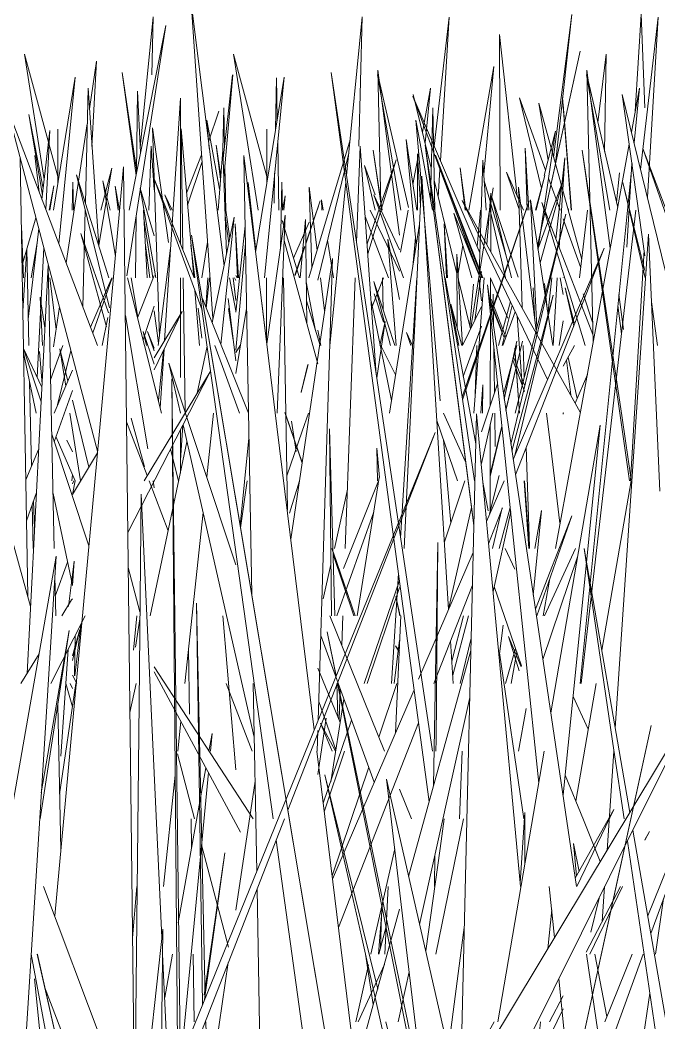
# Model space of a CAD drawing. Header units: millimetres. Extents: x -9575 to 27274, y -4387 to 11354.
# Drawn here: x -7020.35 to -6994.27, y 3074.78 to 3115.69 of the extents above; entities that cross this region are included whole.
import ezdxf

# ---------------------------------------------------------------- set-up
doc = ezdxf.new("R2010")
doc.units = ezdxf.units.MM
doc.layers.add('G-IMPT', color=8, linetype='Continuous', lineweight=9)

# ---------------------------------------------------------------- blocks, each defined once
blk = doc.blocks.new('Grass Array - 25_dwg-439225-North')
at = {"layer": 'G-IMPT'}
for p, q in [((-6999.232, 3106.473), (-6997.494, 3114.423)), ((-6999.23, 3106.46), (-6997.494, 3114.423)), ((-7017.223, 3114.01), (-7017.518, 3112.061)), ((-7017.413, 3110.525), (-7017.223, 3114.01)), ((-6996.434, 3114.294), (-6996.764, 3111.506)), ((-6996.764, 3111.506), (-6996.434, 3114.294)), ((-6996.434, 3114.294), (-6996.491, 3110.327)), ((-7012.062, 3110.041), (-7011.677, 3113.449)), ((-7012.032, 3109.23), (-7011.661, 3113.449)), ((-7009.921, 3111.225), (-7009.877, 3113.324)), ((-7009.85, 3111.659), (-7009.877, 3113.324)), ((-7015.559, 3112.781), (-7015.592, 3109.476)), ((-7015.559, 3112.781), (-7015.43, 3110.286)), ((-7001.585, 3106.192), (-7004.323, 3112.581)), ((-7001.614, 3105.29), (-7004.323, 3112.581)), ((-6998.899, 3109.569), (-6999.959, 3112.52)), ((-6999.076, 3108.876), (-6999.959, 3112.52)), ((-7019.402, 3108.818), (-7019.997, 3111.84)), ((-7019.433, 3108.548), (-7019.997, 3111.84)), ((-7019.454, 3108.367), (-7019.133, 3111.176)), ((-7019.299, 3107.959), (-7019.133, 3111.176)), ((-7017.609, 3111.457), (-7018.469, 3105.78)), ((-6999.197, 3106.38), (-6998.495, 3111.155)), ((-6998.957, 3109.342), (-6998.495, 3111.155)), ((-7008.565, 3105.172), (-7006.88, 3110.795)), ((-7004.591, 3110.812), (-7004.178, 3106.536)), ((-7004.591, 3110.812), (-7004.16, 3107.931)), ((-7009.792, 3107.931), (-7009.835, 3110.698)), ((-6999.733, 3110.455), (-6999.659, 3107.931)), ((-6999.733, 3110.455), (-6999.59, 3107.931)), ((-7008.198, 3105.071), (-7006.933, 3110.254)), ((-7004.012, 3108.111), (-7004.128, 3110.234)), ((-7004.128, 3107.931), (-7004.128, 3110.234)), ((-7001.506, 3105.172), (-7003.392, 3110.168)), ((-7001.458, 3105.172), (-7003.392, 3110.168)), ((-7001.615, 3105.274), (-7001.462, 3109.972)), ((-7001.323, 3107.931), (-7001.462, 3109.972)), ((-6998.477, 3106.751), (-6998.119, 3110.066)), ((-6998.346, 3106.413), (-6998.119, 3110.066)), ((-7017.138, 3106.506), (-7016.602, 3109.644)), ((-7017.055, 3107.931), (-7016.602, 3109.644)), ((-7005.856, 3107.931), (-7006.296, 3109.756)), ((-7005.86, 3108.563), (-7006.296, 3109.756)), ((-7009.984, 3108.216), (-7009.958, 3109.441)), ((-7000.498, 3106.009), (-7001.405, 3109.131)), ((-6999.987, 3108.003), (-7000.497, 3109.475)), ((-6999.807, 3107.931), (-7000.497, 3109.475)), ((-6999.319, 3107.931), (-6998.933, 3109.342)), ((-6999.287, 3107.931), (-6998.933, 3109.342)), ((-6999.212, 3106.341), (-6998.186, 3109.15)), ((-6999.127, 3105.786), (-6998.186, 3109.15)), ((-6998.31, 3107.931), (-6998.778, 3109.232)), ((-7019.164, 3107.931), (-7018.973, 3108.923)), ((-7019.14, 3107.931), (-7018.973, 3108.923)), ((-7016.464, 3108.916), (-7016.344, 3107.931)), ((-7016.464, 3108.916), (-7016.295, 3107.931)), ((-7016.295, 3107.931), (-7016.464, 3108.916)), ((-7009.527, 3108.514), (-7009.641, 3107.931)), ((-7009.527, 3108.514), (-7009.581, 3107.931)), ((-7000.292, 3105.172), (-7001.1, 3108.462)), ((-7000.015, 3105.192), (-7001.1, 3108.462)), ((-7015.308, 3107.931), (-7015.166, 3105.172)), ((-7004.86, 3105.449), (-7006.065, 3107.931)), ((-7000.535, 3105.172), (-7001.168, 3107.931)), ((-6997.187, 3107.931), (-6997.513, 3105.172)), ((-6997.513, 3105.172), (-6997.187, 3107.931)), ((-7020.231, 3105.78), (-7019.703, 3107.624)), ((-7015.609, 3107.691), (-7015.634, 3105.172)), ((-7009.656, 3107.513), (-7008.943, 3105.172)), ((-7008.943, 3105.172), (-7009.656, 3107.513)), ((-7009.186, 3105.97), (-7008.546, 3107.436)), ((-7008.919, 3105.172), (-7008.699, 3107.545)), ((-7008.647, 3103.307), (-7008.699, 3107.545)), ((-7005.314, 3105.172), (-7006.267, 3107.672)), ((-7001.912, 3105.172), (-7002.64, 3107.802)), ((-7001.574, 3105.172), (-7002.64, 3107.802)), ((-6997.465, 3105.578), (-6998.182, 3107.572)), ((-7020.012, 3103.483), (-7019.588, 3107.19)), ((-7011.536, 3103.766), (-7011.167, 3107.296)), ((-7019.899, 3105.172), (-7019.656, 3106.598)), ((-7019.651, 3101.113), (-7019.379, 3106.397)), ((-7013.219, 3105.172), (-7013.373, 3106.499)), ((-7011.536, 3102.221), (-7011.154, 3106.569)), ((-7002.292, 3102.419), (-7002.523, 3106.132)), ((-7002.511, 3103.144), (-7002.523, 3106.132)), ((-7015.82, 3105.172), (-7015.544, 3103.564)), ((-7015.544, 3103.564), (-7015.82, 3105.172)), ((-7012.751, 3103.934), (-7012.611, 3105.172)), ((-7011.536, 3103.824), (-7011.805, 3105.172)), ((-7011.536, 3105.056), (-7011.595, 3105.172)), ((-7011.485, 3105.172), (-7011.536, 3105.261)), ((-7008.668, 3105.014), (-7008.285, 3103.012)), ((-7001.52, 3104.234), (-7001.623, 3105.172)), ((-7000.441, 3103.521), (-7001.132, 3105.134)), ((-6998.806, 3103.694), (-6998.647, 3105.172)), ((-6998.595, 3102.413), (-6998.423, 3105.172)), ((-6998.177, 3105.172), (-6998.182, 3105.189)), ((-6999.412, 3104.765), (-6999.335, 3103.401)), ((-6997.747, 3103.197), (-6998.097, 3104.757)), ((-6997.73, 3103.335), (-6998.097, 3104.757)), ((-7019.436, 3102.413), (-7019.531, 3104.387)), ((-7019.334, 3103.135), (-7019.531, 3104.387)), ((-7008.659, 3104.237), (-7008.103, 3102.413)), ((-7008.103, 3102.413), (-7008.659, 3104.237)), ((-7000.674, 3102.968), (-7001.146, 3104.218)), ((-7000.521, 3102.751), (-7001.121, 3104.301)), ((-7000.826, 3102.413), (-7000.338, 3104.2)), ((-7018.741, 3103.982), (-7018.987, 3102.357)), ((-7012.934, 3102.712), (-7013.076, 3103.94)), ((-7011.654, 3102.635), (-7011.84, 3103.925)), ((-7002.313, 3102.413), (-7002.768, 3104.093)), ((-7002.44, 3102.413), (-7002.768, 3104.093)), ((-7000.6, 3102.77), (-7001.146, 3104.118)), ((-7000.672, 3102.413), (-7000.263, 3104.043)), ((-7000.645, 3102.413), (-7000.142, 3103.79)), ((-7008.068, 3102.413), (-7008.198, 3103.038)), ((-7000.075, 3102.583), (-7000.588, 3100.228)), ((-7019.453, 3100.839), (-7019.551, 3102.168)), ((-7011.536, 3102.131), (-7011.369, 3102.413)), ((-7001.773, 3100.42), (-7001.708, 3102.413)), ((-7000.62, 3100.44), (-7000.069, 3102.413)), ((-7000.592, 3100.251), (-7000.119, 3102.413)), ((-6999.758, 3100.54), (-7000.237, 3101.81)), ((-6999.766, 3100.797), (-7000.204, 3101.93)), ((-7018.231, 3096.895), (-7018.212, 3097.133))]:
    blk.add_line(p, q, dxfattribs=at)
blk = doc.blocks.new('Grass Array - 25_dwg-V17-North')
at = {"layer": 'G-IMPT'}
for p in [(-6998.499, 3109.825), (-6998.498, 3109.819)]:
    blk.add_line(p, (-6997.494, 3114.423), dxfattribs=at)
blk = doc.blocks.new('Grass Array - Grass Array-440235-North')
for name in ['Grass Array - 25_dwg-439225-North', 'Grass Array - 25_dwg-V17-North']:
    blk.add_blockref(name, (0, 0))
blk = doc.blocks.new('Grass Array - 25_dwg-V27-North')
at = {"layer": 'G-IMPT'}
for p in [(-6997.129, 3108.424), (-6997.124, 3108.466)]:
    blk.add_line(p, (-6997.408, 3110.378), dxfattribs=at)
blk = doc.blocks.new('Grass Array - 25_dwg-V31-North')
at = {"layer": 'G-IMPT'}
for p, q in [((-6997.093, 3108.175), (-6997.408, 3110.378)), ((-6997.095, 3108.275), (-6997.408, 3110.378)), ((-6999.698, 3107.931), (-6999.566, 3108.314)), ((-6999.695, 3107.931), (-6999.566, 3108.314)), ((-7000.604, 3105.284), (-6999.961, 3107.162)), ((-7000.591, 3105.261), (-6999.96, 3107.141)), ((-7000.523, 3099.784), (-6999.838, 3102.586)), ((-7000.518, 3099.756), (-6999.838, 3102.586)), ((-7002.176, 3100.692), (-7001.627, 3102.295)), ((-7002.158, 3100.594), (-7001.639, 3102.139))]:
    blk.add_line(p, q, dxfattribs=at)
blk = doc.blocks.new('Grass Array - 25_dwg-V35-North')
at = {"layer": 'G-IMPT'}
for p, q in [((-6997.093, 3108.175), (-6997.408, 3110.378)), ((-6997.095, 3108.275), (-6997.408, 3110.378)), ((-6999.698, 3107.931), (-6999.566, 3108.314)), ((-6999.695, 3107.931), (-6999.566, 3108.314)), ((-7000.604, 3105.284), (-6999.961, 3107.162)), ((-7000.591, 3105.261), (-6999.96, 3107.141)), ((-6999.857, 3100.789), (-7000.058, 3103.613)), ((-6999.856, 3100.793), (-7000.058, 3103.612)), ((-7000.523, 3099.784), (-6999.838, 3102.586)), ((-7000.518, 3099.756), (-6999.838, 3102.586)), ((-7002.176, 3100.692), (-7001.627, 3102.295)), ((-7002.158, 3100.594), (-7001.639, 3102.139))]:
    blk.add_line(p, q, dxfattribs=at)
blk = doc.blocks.new('Grass Array - Grass Array-440908-North')
for name in ['Grass Array - 25_dwg-V27-North', 'Grass Array - 25_dwg-V31-North', 'Grass Array - 25_dwg-V35-North', 'Grass Array - 25_dwg-V35-North']:
    blk.add_blockref(name, (0, 0))
blk = doc.blocks.new('Grass Array - 25_dwg-V18-North')
at = {"layer": 'G-IMPT'}
for p, q in [((-6260.498, 3109.869), (-6260.7, 3112.518)), ((-6260.495, 3109.955), (-6260.698, 3112.531)), ((-6268.243, 3109.057), (-6268.432, 3110.378)), ((-6268.238, 3109.078), (-6268.432, 3110.378)), ((-6270.721, 3107.931), (-6270.59, 3108.314)), ((-6270.719, 3107.931), (-6270.59, 3108.314)), ((-6271.628, 3105.284), (-6271.228, 3106.45)), ((-6271.615, 3105.261), (-6271.221, 3106.433)), ((-6271.37, 3100.506), (-6271.093, 3101.641)), ((-6271.365, 3100.493), (-6271.091, 3101.634))]:
    blk.add_line(p, q, dxfattribs=at)
blk = doc.blocks.new('Grass Array - 25_dwg-V41-North')
at = {"layer": 'G-IMPT'}
for p, q in [((-7015.441, 3110.485), (-7014.914, 3115.818)), ((-7014.975, 3113.449), (-7014.914, 3115.818)), ((-7003.447, 3110.536), (-7002.84, 3115.8)), ((-7003.19, 3109.937), (-7002.84, 3115.8)), ((-6998.574, 3110.098), (-6997.833, 3115.907)), ((-6998.501, 3109.832), (-6997.833, 3115.907)), ((-6995.243, 3111.956), (-6994.996, 3115.928)), ((-6994.844, 3112.107), (-6994.996, 3115.928)), ((-7000.752, 3107.931), (-7000.78, 3115.093)), ((-7000.054, 3108.484), (-7000.78, 3115.093)), ((-7019.361, 3109.18), (-7020.169, 3114.291)), ((-7018.809, 3109.299), (-7020.169, 3114.291)), ((-7005.623, 3108.188), (-7005.747, 3113.642)), ((-7004.86, 3106.91), (-7005.747, 3113.642)), ((-7002.028, 3107.931), (-7001.012, 3113.798)), ((-7001.422, 3109.387), (-7001.012, 3113.798)), ((-7018.985, 3107.931), (-7018.105, 3113.359)), ((-7018.77, 3106.571), (-7018.105, 3113.359)), ((-7015.591, 3109.595), (-7016.18, 3113.544)), ((-7015.617, 3109.35), (-7016.18, 3113.544)), ((-7004.812, 3107.931), (-7005.76, 3113.449)), ((-7004.489, 3108.035), (-7005.745, 3113.449)), ((-7003.927, 3111.113), (-7003.599, 3112.908)), ((-7003.821, 3110.677), (-7003.599, 3112.908)), ((-7003.567, 3109.638), (-7004.301, 3112.648)), ((-7012.079, 3110.378), (-7012.037, 3112.109)), ((-7012.006, 3110.535), (-7012.037, 3112.109)), ((-6997.425, 3105.92), (-6999.179, 3112.297)), ((-6998.8, 3109.958), (-6999.179, 3112.297)), ((-6997.841, 3107.931), (-6998.182, 3112.241)), ((-6997.857, 3107.931), (-6998.182, 3112.198)), ((-7012.625, 3110.452), (-7012.724, 3111.598)), ((-7012.204, 3108.785), (-7012.724, 3111.598)), ((-7018.806, 3111.234), (-7018.81, 3109.013)), ((-7015.096, 3107.931), (-7015, 3110.54)), ((-7014.874, 3108.754), (-7015, 3110.54)), ((-7012.159, 3109.313), (-7012.345, 3110.579)), ((-7012.345, 3110.579), (-7012.169, 3109.199)), ((-7012.169, 3109.198), (-7012.345, 3110.579)), ((-7005.588, 3107.931), (-7005.938, 3110.378)), ((-7005.574, 3107.931), (-7005.938, 3110.378)), ((-7019.565, 3108.659), (-7019.749, 3110.155)), ((-7004.317, 3108.979), (-7004.08, 3110.276)), ((-7011.955, 3107.931), (-7011.99, 3109.714)), ((-7003.279, 3108.455), (-7003.211, 3109.588)), ((-7002.189, 3107.931), (-7002.384, 3109.653)), ((-7002.158, 3107.931), (-7002.384, 3109.653)), ((-6995.586, 3106.427), (-6995.375, 3109.83)), ((-7018.217, 3107.931), (-7018.19, 3109.073)), ((-7018.171, 3107.931), (-7018.19, 3109.073)), ((-7002.52, 3105.345), (-7003.449, 3109.153)), ((-6996.011, 3108.257), (-6995.879, 3109.45)), ((-7008.225, 3106.306), (-7008.543, 3108.872)), ((-7008.442, 3105.581), (-7008.543, 3108.872)), ((-7014.211, 3107.931), (-7014.435, 3108.563)), ((-7014.142, 3107.931), (-7014.435, 3108.563)), ((-7008.687, 3106.588), (-7008.096, 3108.314)), ((-7008.687, 3106.555), (-7008.096, 3108.314)), ((-7008.049, 3108.35), (-7008.028, 3107.931)), ((-7008.049, 3108.35), (-7007.985, 3107.931)), ((-7011.788, 3106.782), (-7011.957, 3107.931)), ((-7004.82, 3106.224), (-7004.508, 3107.931)), ((-7001.696, 3106.45), (-7001.558, 3107.931)), ((-6997.972, 3107.931), (-6997.976, 3107.999)), ((-6997.976, 3107.931), (-6997.976, 3107.999)), ((-7014.93, 3105.172), (-7015.291, 3107.587)), ((-7011.977, 3107.705), (-7011.832, 3106.572)), ((-7011.833, 3106.57), (-7011.977, 3107.7)), ((-7011.469, 3105.172), (-7011.573, 3107.377)), ((-7011.438, 3105.172), (-7011.573, 3107.377)), ((-7001.922, 3106.03), (-7002.392, 3107.383)), ((-7012.926, 3105.172), (-7012.694, 3106.626)), ((-7007.798, 3106.71), (-7007.563, 3105.172)), ((-7004.322, 3105.633), (-7004.205, 3106.812)), ((-7015.056, 3105.172), (-7015.235, 3106.506)), ((-7002.474, 3105.355), (-7002.277, 3106.491)), ((-7018.878, 3103.064), (-7019.137, 3105.172)), ((-7012.765, 3103.968), (-7012.691, 3105.17)), ((-7011.536, 3104.249), (-7011.654, 3105.172)), ((-7011.653, 3105.172), (-7011.536, 3104.259)), ((-7007.918, 3103.831), (-7008.084, 3105.172)), ((-7005.976, 3103.995), (-7005.515, 3105.172)), ((-7005.525, 3103.851), (-7005.555, 3105.172)), ((-7001.968, 3103.085), (-7002.458, 3105.092)), ((-6998.302, 3105.172), (-6998.182, 3104.497)), ((-6998.182, 3104.497), (-6998.302, 3105.172)), ((-7001.998, 3103.205), (-7001.839, 3104.908)), ((-6998.945, 3104.944), (-6998.823, 3103.804)), ((-7005.9, 3104.524), (-7005.514, 3103.357)), ((-7014.697, 3102.504), (-7014.874, 3103.819)), ((-6998.352, 3102.413), (-6998.182, 3103.411))]:
    blk.add_line(p, q, dxfattribs=at)
blk = doc.blocks.new('Grass Array - Grass Array-V47-North')
for name, p in [('Grass Array - 25_dwg-V41-North', (0, 0)), ('Grass Array - 25_dwg-V18-North', (-737.506, 0)), ('Grass Array - 25_dwg-V18-North', (-737.506, 0)), ('Grass Array - 25_dwg-V18-North', (-737.506, 0))]:
    blk.add_blockref(name, p)
blk = doc.blocks.new('Grass Array - 25_dwg-V48-North')
at = {"layer": 'G-IMPT'}
for p, q in [((-7012.478, 3103.508), (-7013.372, 3116.393)), ((-7012.023, 3105.665), (-7013.372, 3116.393)), ((-7007.023, 3109.345), (-7006.384, 3115.818)), ((-7006.52, 3110.54), (-7006.384, 3115.818)), ((-6995.025, 3109.591), (-6994.31, 3115.8)), ((-6994.748, 3108.455), (-6994.31, 3115.8)), ((-7015.989, 3105.249), (-7014.399, 3115.463)), ((-7015.9, 3107.931), (-7014.399, 3115.463)), ((-7010.633, 3107.931), (-7011.639, 3114.291)), ((-7010.279, 3109.299), (-7011.639, 3114.291)), ((-6996.965, 3102.532), (-6997.217, 3113.642)), ((-6996.261, 3106.385), (-6997.217, 3113.642)), ((-7010.734, 3106.21), (-7009.575, 3113.359)), ((-7010.377, 3105.172), (-7009.575, 3113.359)), ((-7003.516, 3085.859), (-7007.65, 3113.544)), ((-7006.098, 3101.988), (-7007.65, 3113.544)), ((-6996.282, 3107.931), (-6997.23, 3113.449)), ((-6995.959, 3108.035), (-6997.215, 3113.449)), ((-7017.576, 3112.905), (-7017.684, 3108.226)), ((-7017.576, 3112.905), (-7017.136, 3106.472)), ((-7017.136, 3106.472), (-7017.576, 3112.905)), ((-6995.397, 3111.113), (-6995.069, 3112.908)), ((-6995.291, 3110.677), (-6995.069, 3112.908)), ((-7014.449, 3102.611), (-7013.803, 3112.505)), ((-7013.805, 3106.554), (-7013.803, 3112.505)), ((-6994.844, 3106.069), (-6995.771, 3112.648)), ((-6992.984, 3101.223), (-6995.771, 3112.648)), ((-7017.851, 3100.615), (-7020.909, 3112.187)), ((-7017.186, 3102.413), (-7020.909, 3112.187)), ((-7012.658, 3110.717), (-7012.243, 3111.974)), ((-7003.598, 3108.376), (-7003.507, 3112.109)), ((-7003.425, 3107.931), (-7003.507, 3112.109)), ((-7003.204, 3100.158), (-7004.194, 3111.598)), ((-7003.516, 3107.931), (-7004.194, 3111.598)), ((-7014.949, 3111.29), (-7014.662, 3102.783)), ((-7014.949, 3111.29), (-7014.296, 3106.612)), ((-7014.296, 3106.612), (-7014.949, 3111.29)), ((-7013.78, 3111.246), (-7013.708, 3106.314)), ((-7013.78, 3111.246), (-7013.261, 3105.203)), ((-7010.276, 3111.234), (-7010.28, 3109.013)), ((-7012.27, 3107.931), (-7012.074, 3110.378)), ((-7011.921, 3106.15), (-7012.074, 3110.378)), ((-7006.615, 3106.61), (-7006.47, 3110.54)), ((-7005.811, 3101.229), (-7006.47, 3110.54)), ((-7001.807, 3096.895), (-7003.815, 3110.579)), ((-7003.815, 3110.579), (-7002.365, 3099.253)), ((-7001.831, 3095.064), (-7003.815, 3110.579)), ((-6995.477, 3096.895), (-6997.408, 3110.378)), ((-6995.781, 3099.455), (-6997.408, 3110.378)), ((-6997.168, 3101.419), (-6995.486, 3110.624)), ((-6992.501, 3104.039), (-6994.928, 3110.453)), ((-6992.189, 3102.567), (-6994.928, 3110.453)), ((-7020.038, 3092.185), (-7020.344, 3110.048)), ((-7013.556, 3108.63), (-7012.942, 3110.194)), ((-7013.513, 3108.132), (-7012.923, 3109.918)), ((-7010.895, 3092.255), (-7011.218, 3110.155)), ((-7009.863, 3099.11), (-7011.218, 3110.155)), ((-7006.188, 3106.555), (-7004.999, 3109.991)), ((-7006.159, 3106.144), (-7004.999, 3109.991)), ((-7016.122, 3109.702), (-7017.127, 3098.771)), ((-7016.122, 3109.702), (-7015.666, 3070.469)), ((-6997.484, 3088.618), (-6995.374, 3109.834)), ((-7016.729, 3105.172), (-7018.042, 3109.368)), ((-7018.042, 3109.368), (-7016.692, 3103.951)), ((-7016.457, 3106.059), (-7016.97, 3109.125)), ((-7016.668, 3107.931), (-7016.97, 3109.125)), ((-7013.249, 3105.172), (-7014.898, 3109.273)), ((-7012.92, 3103.85), (-7014.898, 3109.273)), ((-7009.726, 3106.346), (-7009.659, 3109.073)), ((-7009.641, 3107.931), (-7009.659, 3109.073)), ((-7007.576, 3103.742), (-7007.05, 3109.075)), ((-7004.673, 3094.136), (-7003.955, 3109.323)), ((-7003.28, 3098.437), (-7003.955, 3109.323)), ((-7014.807, 3105.172), (-7015.441, 3108.824)), ((-7014.874, 3106.878), (-7015.441, 3108.824)), ((-7010.722, 3106.284), (-7011.041, 3109.058)), ((-7001.171, 3107.931), (-7001.044, 3108.846)), ((-6999.273, 3102.902), (-7000.013, 3108.872)), ((-6999.862, 3103.957), (-7000.013, 3108.872)), ((-6994.844, 3105.466), (-6995.753, 3109.063)), ((-6994.838, 3105.172), (-6995.753, 3109.063)), ((-7004.704, 3105.172), (-7005.905, 3108.563)), ((-7004.86, 3106.31), (-7005.905, 3108.563)), ((-7002.308, 3100.307), (-6999.566, 3108.314)), ((-6997.483, 3099.697), (-7002.305, 3108.328)), ((-6998.822, 3101.018), (-7002.305, 3108.328)), ((-7002.291, 3100.196), (-6999.566, 3108.314)), ((-7001.135, 3108.618), (-7001.298, 3106.526)), ((-7001.135, 3108.618), (-7001.141, 3106.245)), ((-6999.519, 3108.35), (-6999.255, 3103.149)), ((-6999.519, 3108.35), (-6998.61, 3102.413)), ((-7017.691, 3107.931), (-7017.783, 3103.98)), ((-7001.948, 3103.127), (-7001.189, 3107.928)), ((-6999.053, 3108.243), (-6997.283, 3102.413)), ((-6999.053, 3108.243), (-6996.972, 3102.853)), ((-6996.972, 3102.853), (-6999.053, 3108.243)), ((-6995.689, 3103.836), (-6995.217, 3107.931)), ((-7012.513, 3103.341), (-7011.607, 3107.642)), ((-7012.156, 3102.454), (-7011.607, 3107.642)), ((-7010.277, 3102.484), (-7009.528, 3107.73)), ((-7009.854, 3099.654), (-7009.528, 3107.73)), ((-7000.315, 3098.383), (-6998.077, 3107.769)), ((-7000.147, 3099.654), (-6998.077, 3107.769)), ((-7020.296, 3107.262), (-7020.205, 3105.172)), ((-7005.274, 3099.654), (-7004.048, 3107.354)), ((-7002.939, 3105.172), (-7003.043, 3107.377)), ((-7002.908, 3105.172), (-7003.043, 3107.377)), ((-7016.735, 3103.738), (-7017.862, 3106.982)), ((-7016.824, 3103.172), (-7017.862, 3106.982)), ((-7013.347, 3106.913), (-7010.023, 3083.1)), ((-7013.347, 3106.913), (-7011.571, 3096.298)), ((-7006.383, 3065.282), (-7013.347, 3106.913)), ((-7008.198, 3101.658), (-7009.57, 3106.694)), ((-7004.996, 3102.413), (-7005.344, 3106.751)), ((-7004.86, 3104.286), (-7005.344, 3106.751)), ((-6996.058, 3086.806), (-6994.7, 3106.95)), ((-6994.238, 3096.465), (-6994.7, 3106.95)), ((-7020.237, 3103.827), (-7020.073, 3106.372)), ((-7019.99, 3102.413), (-7020.073, 3106.372)), ((-7014.709, 3102.413), (-7014.203, 3106.382)), ((-7000.223, 3097.764), (-6996.513, 3106.38)), ((-7000.13, 3097.133), (-6996.513, 3106.38)), ((-6995.439, 3096.895), (-6994.877, 3106.306)), ((-7009.298, 3094.505), (-7007.603, 3105.962)), ((-7007.925, 3095.545), (-7007.603, 3105.962)), ((-7020.062, 3089.034), (-7019.203, 3105.674)), ((-7018.979, 3095.356), (-7019.203, 3105.674)), ((-7001.795, 3103.441), (-7001.52, 3105.423)), ((-7017.468, 3103.152), (-7016.607, 3105.172)), ((-7017.38, 3102.923), (-7016.585, 3105.172)), ((-7014.574, 3099.654), (-7015.97, 3105.172)), ((-7015.556, 3103.534), (-7014.874, 3105.271)), ((-7013.806, 3101.107), (-7013.805, 3105.172)), ((-7013.692, 3105.172), (-7013.612, 3099.712)), ((-7010.286, 3105.172), (-7010.29, 3102.588)), ((-7009.438, 3095.695), (-7009.595, 3105.172)), ((-7007.074, 3094.136), (-7006.668, 3105.172)), ((-7005.052, 3102.413), (-7005.908, 3105.017)), ((-7005.229, 3102.413), (-7005.908, 3105.017)), ((-7004.816, 3094.566), (-7004.16, 3105.172)), ((-7001.752, 3098.401), (-7003.005, 3105.172)), ((-7001.403, 3105.172), (-7001.832, 3099.654)), ((-7001.144, 3105.172), (-7001.147, 3103.996)), ((-7013.215, 3104.659), (-7013.022, 3102.413)), ((-7000.232, 3094.729), (-7001.278, 3104.885)), ((-6997.642, 3080.341), (-7001.278, 3104.885)), ((-7011.03, 3099.654), (-7012.918, 3104.35)), ((-7011.854, 3104.323), (-7011.536, 3101.79)), ((-7006.023, 3104.227), (-7005.193, 3100.166)), ((-7005.193, 3100.166), (-7006.023, 3104.227)), ((-7001.027, 3103.19), (-7001.046, 3104.509)), ((-7000.273, 3098.1), (-6998.59, 3104.46)), ((-7000.157, 3097.917), (-6998.59, 3104.46)), ((-6997.37, 3104.524), (-6996.983, 3103.357)), ((-6995.906, 3104.493), (-6995.726, 3103.07)), ((-6994.328, 3102.413), (-6994.579, 3104.193)), ((-7015.329, 3102.637), (-7014.874, 3104.013)), ((-7014.874, 3101.415), (-7013.735, 3103.803)), ((-7014.874, 3101.902), (-7013.735, 3103.803)), ((-7011.536, 3101.267), (-7011.106, 3103.919)), ((-7010.282, 3102.449), (-7010.477, 3104.147)), ((-7002.295, 3102.413), (-7001.52, 3104.008)), ((-6995.689, 3103.836), (-6997.443, 3088.618)), ((-6995.799, 3102.881), (-6995.951, 3104.036)), ((-7016.999, 3102.413), (-7016.772, 3103.55)), ((-7015.14, 3098.19), (-7016.051, 3103.636)), ((-7007.576, 3103.742), (-7007.707, 3102.413)), ((-7005.792, 3101.097), (-7005.45, 3103.395)), ((-7005.67, 3102.413), (-7005.45, 3103.395)), ((-7001.148, 3103.616), (-7001.157, 3099.973)), ((-6999.857, 3100.789), (-7000.058, 3103.613)), ((-6999.856, 3100.793), (-7000.058, 3103.612)), ((-7015.194, 3102.413), (-7015.322, 3102.977)), ((-7014.874, 3101.656), (-7015.322, 3102.977)), ((-7014.874, 3102.302), (-7015.145, 3102.978)), ((-7014.874, 3102.2), (-7015.145, 3102.978)), ((-7004.395, 3102.413), (-7004.576, 3102.937)), ((-7004.336, 3102.413), (-7004.576, 3102.937)), ((-7002.259, 3101.14), (-7001.52, 3103.195)), ((-7000.523, 3099.784), (-6999.838, 3102.586)), ((-7000.518, 3099.756), (-6999.838, 3102.586)), ((-7019.46, 3100.709), (-7020.211, 3102.295)), ((-7019.491, 3100.108), (-7020.211, 3102.281)), ((-7019.102, 3101.01), (-7018.598, 3102.413)), ((-7018.816, 3099.987), (-7018.271, 3102.206)), ((-7018.487, 3100.758), (-7018.724, 3102.273)), ((-7018.402, 3100.957), (-7018.724, 3102.273)), ((-7014.7, 3100.152), (-7014.494, 3102.211)), ((-7014.629, 3099.869), (-7014.473, 3102.256)), ((-7013.117, 3100.472), (-7012.715, 3102.383)), ((-7011.389, 3099.654), (-7012.395, 3102.413)), ((-7005.026, 3101.214), (-7005.619, 3102.413)), ((-7000.988, 3100.475), (-7001.015, 3102.328)), ((-7000.152, 3102.307), (-7000.007, 3100.201)), ((-7000.152, 3102.307), (-7000.001, 3100.225)), ((-6999.959, 3099.654), (-7000.152, 3102.307)), ((-6999.775, 3101.11), (-6999.815, 3102.413)), ((-6998.182, 3101.561), (-6997.72, 3102.413)), ((-7019.69, 3099.654), (-7020.208, 3102.115)), ((-7006.098, 3101.988), (-7003.653, 3083.79)), ((-6997.876, 3100.402), (-6998.046, 3101.811)), ((-6997.608, 3100.25), (-6997.985, 3101.923)), ((-7018.958, 3099.654), (-7018.212, 3101.405)), ((-7015.948, 3094.777), (-7012.592, 3101.338)), ((-7015.289, 3096.895), (-7012.592, 3101.338)), ((-7013.805, 3099.654), (-7014.271, 3101.695)), ((-7011.536, 3093.464), (-7014.271, 3101.695)), ((-6997.168, 3101.419), (-6998.499, 3094.136)), ((-7019.886, 3097.475), (-7019.958, 3100.93)), ((-7013.712, 3065.281), (-7014.149, 3101.056)), ((-7014.07, 3091.468), (-7014.149, 3101.056)), ((-6997.688, 3100.065), (-6997.184, 3101.231)), ((-7018.951, 3098.48), (-7018.212, 3100.571)), ((-7017.851, 3100.615), (-7017.188, 3098.106)), ((-7001.541, 3099.654), (-7001.465, 3100.804)), ((-7000.862, 3100.848), (-7001.52, 3098.894)), ((-7001.469, 3099.654), (-7001.465, 3100.804)), ((-7017.544, 3097.446), (-7018.212, 3100.178)), ((-7008.834, 3097.639), (-7009.537, 3099.679)), ((-6998.172, 3099.654), (-6998.182, 3099.674)), ((-7017.883, 3096.895), (-7018.314, 3099.654)), ((-7015.163, 3097.102), (-7016.001, 3099.301)), ((-7015.269, 3097.464), (-7015.81, 3099.452)), ((-7012.728, 3097.052), (-7012.453, 3099.654)), ((-7009.502, 3099.579), (-7008.834, 3097.639)), ((-7009.502, 3099.577), (-7008.837, 3097.616)), ((-7009.272, 3099.325), (-7009.076, 3098.081)), ((-7008.833, 3098.911), (-7008.576, 3099.654)), ((-7002.49, 3096.895), (-7003.336, 3099.348)), ((-7002.164, 3097.671), (-7003.072, 3099.654)), ((-7002.368, 3072.396), (-7001.723, 3099.618)), ((-7000.861, 3090.409), (-7001.723, 3099.618)), ((-7001.056, 3099.654), (-7001.52, 3097.597)), ((-7000.957, 3098.295), (-7000.976, 3099.654)), ((-6998.652, 3097.891), (-6998.87, 3099.654)), ((-6998.188, 3099.654), (-6998.182, 3099.612)), ((-6995.781, 3099.455), (-6995.404, 3096.925)), ((-7013.807, 3097.731), (-7013.704, 3099.164)), ((-7013.807, 3098.963), (-7013.807, 3097.198)), ((-7013.769, 3073.389), (-7003.405, 3098.866)), ((-7010.79, 3086.438), (-7013.697, 3099.178)), ((-7009.863, 3099.11), (-7008.343, 3086.727)), ((-7008.833, 3098.911), (-7009.461, 3097.097)), ((-7007.633, 3091.377), (-7007.719, 3099.013)), ((-7007.502, 3091.377), (-7007.719, 3099.013)), ((-7006.951, 3089.788), (-7003.405, 3098.866)), ((-7001.831, 3095.079), (-7002.365, 3099.253)), ((-7001.164, 3097.159), (-7000.684, 3099.122)), ((-7001.164, 3097.07), (-7000.68, 3099.082)), ((-7001.159, 3099.2), (-7001.162, 3097.791)), ((-6998.691, 3087.424), (-6996.677, 3099.166)), ((-6997.589, 3090.023), (-6996.677, 3099.166)), ((-7017.544, 3094.234), (-7019.053, 3098.788)), ((-7018.933, 3079.14), (-7017.127, 3098.771)), ((-7018.101, 3096.895), (-7018.881, 3098.678)), ((-7018.435, 3098.546), (-7018.212, 3098.075)), ((-7015.034, 3091.377), (-7013.537, 3098.479)), ((-7011.017, 3098.635), (-7011.366, 3095.07)), ((-7003.28, 3098.437), (-7002.859, 3091.645)), ((-7003.066, 3098.565), (-7002.772, 3095.168)), ((-7020.119, 3096.927), (-7019.591, 3098.168)), ((-7018.212, 3096.331), (-7017.195, 3098.028)), ((-7013.876, 3096.895), (-7014.203, 3098.188)), ((-7005.791, 3098.226), (-7005.764, 3096.895)), ((-7005.791, 3098.226), (-7005.679, 3097.022)), ((-7005.679, 3097.022), (-7005.791, 3098.226)), ((-6999.564, 3094.213), (-6999.688, 3098.263)), ((-7001.168, 3095.572), (-7001.162, 3097.791)), ((-6998.652, 3097.891), (-6998.313, 3095.157)), ((-7019.922, 3091.763), (-7021.341, 3096.895)), ((-7018.212, 3096.327), (-7018.099, 3096.895)), ((-7018.212, 3096.766), (-7018.161, 3096.895)), ((-7014.303, 3094.844), (-7015.084, 3096.895)), ((-7014.923, 3096.895), (-7014.874, 3096.599)), ((-7011.349, 3094.971), (-7011.075, 3096.895)), ((-7009.347, 3095.573), (-7008.948, 3096.895)), ((-7007.145, 3093.309), (-7005.724, 3096.895)), ((-7005.693, 3097.022), (-7006.592, 3091.377)), ((-7002.192, 3096.895), (-7003.03, 3094.402)), ((-7001.246, 3095.664), (-7001.463, 3096.84)), ((-7001.313, 3095.234), (-7000.598, 3096.895)), ((-7000.795, 3097.113), (-7001.193, 3095.549)), ((-6999.778, 3096.895), (-6999.588, 3094.136)), ((-6999.759, 3096.895), (-6999.558, 3094.136)), ((-6999.558, 3094.136), (-6999.759, 3096.895)), ((-6995.41, 3096.895), (-6996.608, 3089.978)), ((-7020.091, 3095.258), (-7019.681, 3096.416)), ((-7007.522, 3094.136), (-7006.986, 3096.533)), ((-7019.806, 3096.062), (-7019.757, 3094.94)), ((-7018.212, 3092.629), (-7019.001, 3096.38)), ((-7015.494, 3087.841), (-7015.406, 3096.353)), ((-7014.562, 3078.266), (-7015.406, 3096.353)), ((-7006.383, 3065.282), (-7011.571, 3096.298)), ((-7019.853, 3095.929), (-7019.816, 3094.136)), ((-7012.881, 3095.604), (-7013.621, 3088.618)), ((-7007.416, 3091.377), (-7005.916, 3095.622)), ((-7001.925, 3095.797), (-7002.859, 3091.649)), ((-7000.656, 3095.789), (-7001.228, 3094.326)), ((-7001.063, 3094.136), (-7000.667, 3095.789)), ((-7001.045, 3092.372), (-7000.325, 3095.635)), ((-7000.802, 3094.136), (-7000.342, 3095.804)), ((-6999.402, 3092.222), (-6999.066, 3095.686)), ((-6999.338, 3094.136), (-6999.066, 3095.686)), ((-7018.979, 3095.356), (-7018.952, 3094.136)), ((-7007.925, 3095.545), (-7008.185, 3087.114)), ((-6999.318, 3091.652), (-6997.827, 3095.461)), ((-6999.26, 3091.377), (-6997.827, 3095.461)), ((-7003.471, 3084.45), (-7003.292, 3094.374)), ((-7003.371, 3086.323), (-7003.292, 3094.374)), ((-7000.232, 3094.729), (-6999.183, 3084.557)), ((-7006.677, 3091.377), (-7007.627, 3094.136)), ((-7007.576, 3093.988), (-7006.677, 3091.377)), ((-7004.086, 3088.795), (-7001.857, 3093.971)), ((-7000.159, 3093.29), (-7000.546, 3094.136)), ((-6998.95, 3091.377), (-6997.682, 3094.136)), ((-6995.462, 3083.366), (-6997.327, 3094.13)), ((-6996.112, 3085.902), (-6997.327, 3094.13)), ((-7026.834, 3048.454), (-7018.875, 3093.821)), ((-7019.399, 3085.508), (-7018.875, 3093.821)), ((-7018.411, 3093.576), (-7018.91, 3092.181)), ((-7018.377, 3091.759), (-7018.144, 3093.612)), ((-7018.212, 3092.615), (-7018.144, 3093.612)), ((-7007.573, 3093.887), (-7006.722, 3091.377)), ((-6997.599, 3093.793), (-6999.015, 3089.606)), ((-7015.932, 3093.351), (-7015.456, 3091.549)), ((-7007.669, 3093.478), (-7007.983, 3092.077)), ((-7018.927, 3092.993), (-7018.892, 3091.377)), ((-7004.868, 3092.83), (-7006.309, 3088.618)), ((-7005.184, 3088.618), (-7004.906, 3093.116)), ((-6998.724, 3092.903), (-6999.003, 3091.377)), ((-7006.178, 3088.618), (-7004.86, 3092.545)), ((-7001.889, 3092.636), (-7003.46, 3088.618)), ((-6999.883, 3089.345), (-7000.999, 3092.578)), ((-7018.243, 3092.031), (-7018.64, 3091.377)), ((-7018.243, 3092.031), (-7018.212, 3092.082)), ((-7012.788, 3075.799), (-7013.147, 3091.898)), ((-7013.025, 3083.915), (-7013.147, 3091.898)), ((-7004.855, 3091.377), (-7005.014, 3092.172)), ((-7004.839, 3091.377), (-7005.014, 3092.172)), ((-7019.099, 3088.618), (-7017.687, 3091.377)), ((-7015.717, 3089.978), (-7015.577, 3091.377)), ((-7015.642, 3090.1), (-7015.459, 3091.267)), ((-7013.752, 3052.796), (-7014.07, 3091.468)), ((-7011.536, 3085.098), (-7012.075, 3091.377)), ((-7005.482, 3085.859), (-7007.701, 3091.377)), ((-7007.219, 3090.179), (-7007.175, 3091.377)), ((-7005.03, 3086.605), (-7004.804, 3091.377)), ((-7002.257, 3091.377), (-7002.728, 3089.531)), ((-7002.052, 3091.377), (-7002.692, 3088.957)), ((-7019.522, 3083.1), (-7018.35, 3090.791)), ((-7019.483, 3084.163), (-7018.35, 3090.791)), ((-7018.212, 3089.755), (-7017.909, 3090.829)), ((-7018.212, 3089.566), (-7017.909, 3090.829)), ((-7018.12, 3088.933), (-7017.87, 3091.005)), ((-7007.454, 3088.911), (-7007.818, 3090.734)), ((-7007.445, 3088.933), (-7007.818, 3090.734)), ((-7000.63, 3091.001), (-7000.797, 3089.718)), ((-7000.797, 3089.718), (-7000.63, 3091.001)), ((-7018.094, 3090.582), (-7018.133, 3088.933)), ((-7005.894, 3084.597), (-7008.078, 3090.581)), ((-7005.085, 3088.618), (-7004.86, 3090.39)), ((-7002.779, 3090.36), (-7002.671, 3088.618)), ((-7002.385, 3088.618), (-7001.94, 3090.475)), ((-7000.861, 3090.409), (-6999.919, 3080.341)), ((-6999.98, 3089.135), (-7000.411, 3090.543)), ((-6999.904, 3089.3), (-7000.411, 3090.543)), ((-7018.684, 3085.662), (-7018.389, 3090.006)), ((-7013.471, 3090.032), (-7013.433, 3087.376)), ((-7004.86, 3089.89), (-7005.025, 3090.155)), ((-7004.86, 3089.937), (-7005.025, 3090.155)), ((-7004.49, 3080.754), (-7001.952, 3089.964)), ((-6999.782, 3083.1), (-7000.776, 3089.874)), ((-7000.538, 3088.618), (-7000.127, 3090.051)), ((-7000.309, 3088.618), (-7000.081, 3089.916)), ((-6997.589, 3090.023), (-6998.182, 3084.088)), ((-7019.574, 3089.838), (-7020.315, 3088.618)), ((-7006.951, 3089.788), (-7009.423, 3083.458)), ((-7010.835, 3083.1), (-7014.874, 3089.304)), ((-7011.356, 3082.563), (-7014.874, 3089.102)), ((-7007.284, 3087.031), (-7008.198, 3089.25)), ((-7018.734, 3084.107), (-7018.078, 3088.618)), ((-7018.486, 3088.618), (-7018.212, 3087.67)), ((-7018.302, 3088.618), (-7018.212, 3088.421)), ((-7018.212, 3088.967), (-7018.03, 3088.618)), ((-7015.863, 3087.44), (-7015.615, 3088.618)), ((-7010.881, 3085.859), (-7011.932, 3088.618)), ((-7010.691, 3080.955), (-7010.829, 3088.618)), ((-7007.386, 3087.278), (-7007.424, 3088.618)), ((-7003.692, 3070.05), (-7007.396, 3088.618)), ((-7006.253, 3083.166), (-7007.38, 3088.618)), ((-7005.711, 3086.428), (-7004.975, 3088.618)), ((-6996.843, 3088.618), (-6997.673, 3083.828)), ((-6994.607, 3078.426), (-6990.757, 3088.954)), ((-7007.596, 3080.645), (-7004.269, 3088.371)), ((-7007.331, 3087.145), (-7007.284, 3088.406)), ((-7016.524, 3048.361), (-6992.668, 3088.01)), ((-7015.494, 3087.841), (-7015.671, 3070.883)), ((-7008.161, 3087.89), (-7007.463, 3085.911)), ((-7007.132, 3087.988), (-7007.67, 3084.61)), ((-7001.997, 3088.054), (-7004.04, 3078.789)), ((-6997.781, 3088.097), (-6997.166, 3086.754)), ((-6996.286, 3080.74), (-6992.668, 3088.01)), ((-7018.813, 3087.749), (-7018.685, 3081.835)), ((-6999.693, 3087.601), (-7000.011, 3085.859)), ((-7013.784, 3087.077), (-7013.913, 3085.859)), ((-7008.198, 3084.907), (-7007.856, 3087.204)), ((-7007.611, 3085.859), (-7008.081, 3087.01)), ((-7007.47, 3085.867), (-7008.081, 3087.01)), ((-7006.819, 3087.13), (-7007.977, 3083.747)), ((-7004.087, 3087.017), (-7007.353, 3078.665)), ((-7012.64, 3085.859), (-7012.509, 3086.587)), ((-7012.579, 3085.859), (-7012.509, 3086.587)), ((-7008.198, 3086.708), (-7008.224, 3085.859)), ((-7002.042, 3052.752), (-6994.595, 3086.916)), ((-6996.053, 3080.22), (-6994.595, 3086.916)), ((-7003.371, 3086.323), (-7003.375, 3085.859)), ((-7008.236, 3085.859), (-7006.648, 3072.922)), ((-7007.933, 3083.389), (-7007.104, 3085.859)), ((-7002.305, 3085.859), (-7002.414, 3083.1)), ((-7000.854, 3074.823), (-6998.96, 3085.859)), ((-6996.394, 3081.817), (-6996.122, 3085.859)), ((-6996.112, 3085.902), (-6995.698, 3083.1)), ((-7019.399, 3085.508), (-7021.76, 3048)), ((-7013.924, 3085.754), (-7013.223, 3083.1)), ((-7013.9, 3078.86), (-7012.763, 3085.178)), ((-7013.165, 3079.699), (-7012.661, 3084.989)), ((-7007.612, 3080.774), (-7006.119, 3085.213)), ((-7014.016, 3084.889), (-7014.498, 3080.341)), ((-7011.536, 3079.372), (-7010.757, 3084.636)), ((-7005.746, 3076.149), (-7007.905, 3084.898)), ((-7006.417, 3078.312), (-7007.905, 3084.898)), ((-7004.614, 3078.102), (-7005.397, 3084.722)), ((-7002.503, 3072.065), (-7005.397, 3084.722)), ((-6997.36, 3083.062), (-6998.102, 3084.881)), ((-7004.373, 3083.1), (-7004.86, 3084.312)), ((-7013.025, 3083.915), (-7012.897, 3075.532)), ((-6999.933, 3080.492), (-6999.747, 3083.366)), ((-6999.749, 3081.259), (-6999.747, 3083.366)), ((-6997.692, 3080.68), (-6996.109, 3083.487)), ((-6997.62, 3080.341), (-6996.109, 3083.487)), ((-7009.563, 3083.1), (-7013.874, 3072.065)), ((-7013.371, 3083.1), (-7013.353, 3081.899)), ((-7006.253, 3083.166), (-7003.957, 3072.065)), ((-7002.247, 3083.1), (-7003.376, 3077.582)), ((-7003.034, 3083.1), (-7003.205, 3081.887)), ((-6997.36, 3083.062), (-6996.668, 3081.363)), ((-6991.115, 3058.27), (-6995.337, 3082.645)), ((-6994.844, 3082.252), (-6994.666, 3082.592)), ((-6994.844, 3082.226), (-6994.666, 3082.592)), ((-7009.902, 3082.232), (-7008.098, 3069.306)), ((-6997.638, 3080.776), (-6997.755, 3082.096)), ((-6997.536, 3080.958), (-6997.755, 3082.096)), ((-6995.564, 3082.19), (-6990.516, 3048)), ((-7012.942, 3082.037), (-7011.841, 3077.869)), ((-7012.834, 3075.904), (-7011.989, 3081.717)), ((-7012.817, 3075.728), (-7011.989, 3081.717)), ((-7005.06, 3081.874), (-7006.027, 3077.582)), ((-7003.795, 3077.718), (-7003.205, 3081.887)), ((-6993.668, 3081.772), (-6994.732, 3079.149)), ((-7003.417, 3081.615), (-7003.429, 3080.341)), ((-6996.286, 3080.74), (-7012.576, 3048)), ((-7015.289, 3069.466), (-7019.386, 3080.341)), ((-7015.579, 3080.341), (-7015.757, 3078.255)), ((-7010.306, 3059.651), (-7010.678, 3080.247)), ((-7005.456, 3077.582), (-7005.326, 3080.341)), ((-6996.053, 3080.22), (-7000.832, 3058.27)), ((-6998.749, 3080.341), (-6998.534, 3078.26)), ((-6997.246, 3077.667), (-6995.845, 3080.341)), ((-6997.099, 3077.582), (-6995.759, 3080.341)), ((-6996.59, 3078.92), (-6996.494, 3080.341)), ((-7013.165, 3079.699), (-7013.764, 3073.4)), ((-7005.551, 3079.694), (-7005.725, 3077.582)), ((-6996.72, 3079.867), (-6997.059, 3078.483)), ((-6994.416, 3077.582), (-6994.084, 3079.857)), ((-7005.852, 3075.811), (-7004.86, 3079.412)), ((-6998.651, 3079.388), (-6998.809, 3077.804)), ((-7005.597, 3079.132), (-7005.635, 3077.836)), ((-7014.524, 3078.609), (-7015.47, 3069.948)), ((-7014.588, 3072.065), (-7014.524, 3078.609)), ((-7014.524, 3078.609), (-7014.578, 3073.139)), ((-7005.403, 3078.712), (-7005.702, 3077.582)), ((-7002.876, 3073.697), (-7002.217, 3078.776)), ((-7002.876, 3073.697), (-7002.217, 3078.776)), ((-7005.852, 3075.811), (-7006.417, 3078.312)), ((-7004.614, 3078.102), (-7003.63, 3069.791)), ((-7019.893, 3077.582), (-7014.919, 3050.929)), ((-7019.646, 3077.582), (-7019.641, 3077.563)), ((-7012.975, 3048), (-7019.646, 3077.582)), ((-7014.272, 3072.065), (-7014.53, 3077.582)), ((-7014.447, 3075.819), (-7014.13, 3077.582)), ((-7013.29, 3077.582), (-7013.25, 3074.823)), ((-7006.249, 3077.582), (-7005.931, 3075.525)), ((-6992.851, 3048), (-6997.233, 3077.582)), ((-6996.396, 3075.044), (-6996.885, 3077.582)), ((-6996.565, 3073.071), (-6994.915, 3077.582)), ((-6995.367, 3077.582), (-6996.486, 3074.823)), ((-7014.047, 3052.752), (-7019.641, 3077.563)), ((-7012.617, 3072.065), (-7011.85, 3077.246)), ((-7006.555, 3074.823), (-7005.478, 3077.167)), ((-7006.124, 3077.148), (-7006.648, 3074.823)), ((-7004.466, 3076.857), (-7004.915, 3074.823)), ((-7018.774, 3066.919), (-7019.763, 3076.574)), ((-6998.36, 3076.57), (-6995.906, 3052.752)), ((-7013.825, 3061.729), (-7019.346, 3076.253)), ((-7016.056, 3067.595), (-7019.345, 3076.251)), ((-6995.801, 3068.114), (-6994.649, 3075.992)), ((-7007.278, 3070.636), (-7005.852, 3075.811)), ((-7005.852, 3075.811), (-7004.382, 3069.306)), ((-6998.182, 3075.882), (-6998.736, 3074.823)), ((-6999.279, 3073.096), (-6998.182, 3075.354)), ((-7012.337, 3055.511), (-7012.767, 3074.823)), ((-7004.073, 3069.374), (-7005.418, 3074.823)), ((-7002.518, 3072.131), (-7000.998, 3074.823)), ((-6999.106, 3074.823), (-7001.784, 3048))]:
    blk.add_line(p, q, dxfattribs=at)
blk = doc.blocks.new('Grass Array - Grass Array-V52-North')
for name in ['Grass Array - 25_dwg-V48-North', 'Grass Array - 25_dwg-V35-North', 'Grass Array - 25_dwg-V35-North', 'Grass Array - 25_dwg-V35-North']:
    blk.add_blockref(name, (0, 0))
blk = doc.blocks.new('Grass Array - Grass Array-V53-North')
blk.add_blockref('Grass Array - 25_dwg-V35-North', (0, 0))
blk.add_blockref('Grass Array - 25_dwg-V35-North', (0, 0))
blk.add_blockref('Grass Array - 25_dwg-V35-North', (0, 0))
blk.add_blockref('Grass Array - 25_dwg-V35-North', (0, 0))

msp = doc.modelspace()

# ---------------------------------------------------------------- block references
for name in ['Grass Array - Grass Array-V47-North', 'Grass Array - Grass Array-V52-North', 'Grass Array - Grass Array-440235-North', 'Grass Array - Grass Array-440908-North', 'Grass Array - Grass Array-V53-North', 'Grass Array - Grass Array-V53-North']:
    msp.add_blockref(name, (0, 0))

doc.saveas('drawing.dxf')
